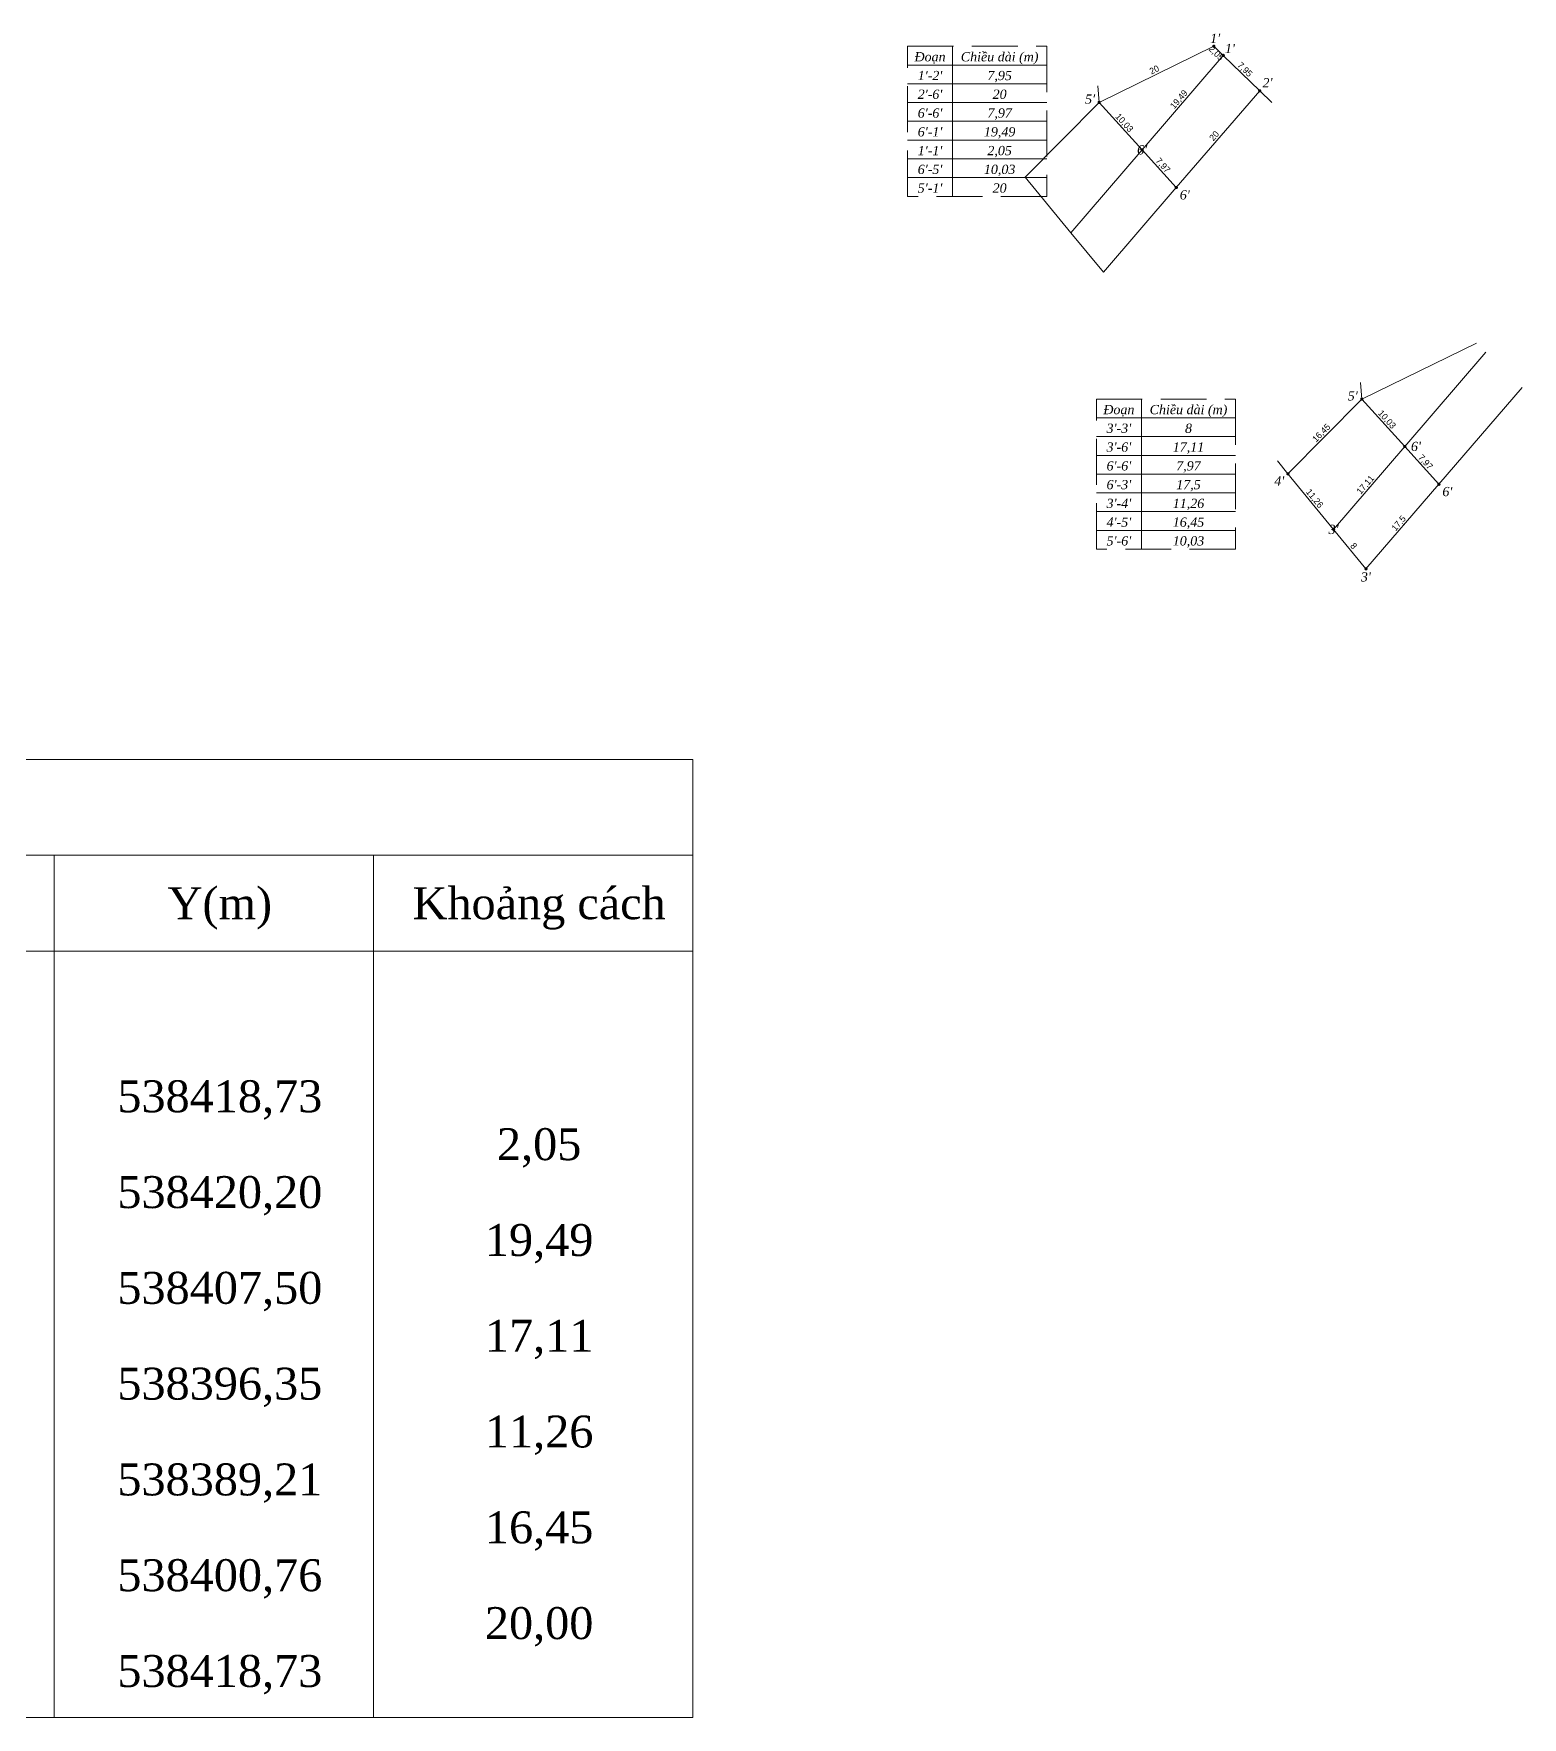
# Model space of a CAD drawing. Header units: metres. Extents: x 538357 to 538868, y 1836792 to 1837138.
# Drawn here: x 538635.4 to 538868.5, y 1836792.2 to 1837055.9 of the extents above; entities that cross this region are included whole.
import ezdxf
from ezdxf.enums import TextEntityAlignment as Align

# ---------------------------------------------------------------- set-up
doc = ezdxf.new("R2010")
doc.units = ezdxf.units.M
doc.header["$MEASUREMENT"] = 0
doc.linetypes.add('DGN Style 3', pattern=[10.066084, 7.19006, -2.876024])
for name, color, linetype, lineweight in [('Level 1', 7, 'Continuous', 0), ('Level 10', 7, 'Continuous', 0), ('Level 16', 7, 'Continuous', 0), ('Level 59', 7, 'Continuous', 0)]:
    doc.layers.add(name, color=color, linetype=linetype, lineweight=lineweight)
doc.layers.add('NODE', color=7, linetype='Continuous')
doc.styles.add('Style-Times New Roman', font='times.ttf')
doc.styles.add('Style-Times New Roman IF', font='timesi.ttf')

msp = doc.modelspace()

# ---------------------------------------------------------------- linework, layer by layer
at = {"layer": 'Level 1', "color": 7, "linetype": 'Continuous', "lineweight": 0}
for p, q in [((538802, 1837047.76), (538802.23, 1837045.15)), ((538827.37, 1837046.96), (538829.25, 1837045.14)), ((538843.13, 1837001.3), (538843.35, 1836998.68)), ((538830.14, 1836989), (538831.8, 1836986.97))]:
    msp.add_line(p, q, dxfattribs=at)
at = {"layer": 'Level 10', "color": 1, "lineweight": 0}
msp.add_line((538797.81, 1837024.73), (538808.96, 1837037.72), dxfattribs=at)
at = {"layer": 'Level 10', "color": 1, "linetype": 'Continuous', "lineweight": 0}
for p, q in [((538843.35, 1836998.68), (538861.32, 1837007.46)), ((538868.49, 1837000.5), (538855.44, 1836985.34))]:
    msp.add_line(p, q, dxfattribs=at)
at = {"layer": 'Level 10', "color": 1, "linetype": 'Continuous', "lineweight": 0, "flags": 128}
for points in [[(538802.23, 1837045.15), (538820.19, 1837053.93), (538821.66, 1837052.51), (538827.37, 1837046.96), (538814.31, 1837031.81), (538808.96, 1837037.72)], [(538850.09, 1836991.25), (538843.35, 1836998.68), (538831.8, 1836986.97), (538838.94, 1836978.27), (538844.01, 1836972.09), (538855.44, 1836985.34)]]:
    msp.add_lwpolyline(points, close=True, dxfattribs=at)
at = {"layer": 'Level 10', "color": 1, "linetype": 'Continuous', "lineweight": 0}
for points in [[(538808.96, 1837037.72), (538821.66, 1837052.51)], [(538850.09, 1836991.25), (538862.79, 1837006.04)]]:
    msp.add_lwpolyline(points, dxfattribs=at)
at = {"layer": 'Level 10', "color": 1, "linetype": 'Continuous', "lineweight": 0, "flags": 128}
for points in [[(538797.81, 1837024.73), (538790.67, 1837033.44), (538802.23, 1837045.15)], [(538797.81, 1837024.73), (538802.89, 1837018.55), (538814.31, 1837031.81)]]:
    msp.add_lwpolyline(points, dxfattribs=at)
at = {"layer": 'Level 10', "color": 1, "lineweight": 0}
msp.add_lwpolyline([(538838.94, 1836978.27), (538850.09, 1836991.25)], dxfattribs=at)
at = {"layer": 'Level 16', "lineweight": 0}
for p, q in [((538779.28, 1837053.93), (538779.28, 1837030.43)), ((538772.23, 1837050.99), (538794.02, 1837050.99)), ((538772.23, 1837048.06), (538794.02, 1837048.06)), ((538772.23, 1837045.12), (538794.02, 1837045.12)), ((538772.23, 1837042.18), (538794.02, 1837042.18)), ((538772.23, 1837039.24), (538794.02, 1837039.24)), ((538772.23, 1837036.3), (538794.02, 1837036.3)), ((538772.23, 1837033.37), (538794.02, 1837033.37)), ((538808.85, 1836998.68), (538808.85, 1836975.18)), ((538801.8, 1836995.75), (538823.59, 1836995.75)), ((538801.8, 1836992.81), (538823.59, 1836992.81)), ((538801.8, 1836989.87), (538823.59, 1836989.87)), ((538801.8, 1836986.93), (538823.59, 1836986.93)), ((538801.8, 1836983.99), (538823.59, 1836983.99)), ((538801.8, 1836981.05), (538823.59, 1836981.05)), ((538801.8, 1836978.12), (538823.59, 1836978.12))]:
    msp.add_line(p, q, dxfattribs=at)
at = {"layer": 'Level 16', "color": 7, "linetype": 'DGN Style 3', "lineweight": 0}
for points in [[(538772.23, 1837053.93), (538794.02, 1837053.93), (538794.02, 1837030.43), (538772.23, 1837030.43)], [(538801.8, 1836998.68), (538823.59, 1836998.68), (538823.59, 1836975.18), (538801.8, 1836975.18)]]:
    msp.add_lwpolyline(points, close=True, dxfattribs=at)
at = {"layer": 'Level 59', "color": 7}
for p, q in [((538571.93, 1836942.24), (538738.6, 1836942.24)), ((538738.6, 1836942.24), (538738.6, 1836792.24)), ((538571.93, 1836927.24), (538738.6, 1836927.24)), ((538638.6, 1836927.24), (538638.6, 1836792.24)), ((538688.6, 1836927.24), (538688.6, 1836792.24)), ((538571.93, 1836912.24), (538738.6, 1836912.24)), ((538571.93, 1836792.24), (538738.6, 1836792.24))]:
    msp.add_line(p, q, dxfattribs=at)
at = {"layer": 'NODE', "color": 7, "linetype": 'DGN Style 3', "lineweight": 0, "const_width": 0.25}
for points in [[(538820.32, 1837053.93, 1), (538820.07, 1837053.93, 1)], [(538821.79, 1837052.51, 1), (538821.54, 1837052.51, 1)], [(538827.49, 1837046.96, 1), (538827.24, 1837046.96, 1)], [(538802.35, 1837045.15, 1), (538802.1, 1837045.15, 1)], [(538809.09, 1837037.72, 1), (538808.84, 1837037.72, 1)], [(538814.44, 1837031.81, 1), (538814.19, 1837031.81, 1)], [(538843.48, 1836998.68, 1), (538843.23, 1836998.68, 1)], [(538850.21, 1836991.25, 1), (538849.96, 1836991.25, 1)], [(538831.92, 1836986.97, 1), (538831.67, 1836986.97, 1)], [(538855.56, 1836985.34, 1), (538855.31, 1836985.34, 1)], [(538839.07, 1836978.27, 1), (538838.82, 1836978.27, 1)], [(538844.14, 1836972.09, 1), (538843.89, 1836972.09, 1)]]:
    msp.add_lwpolyline(points, format="xyb", close=True, dxfattribs=at)

# ---------------------------------------------------------------- texts
at = {"layer": 'Level 1', "linetype": 'DGN Style 3', "lineweight": 0, "style": 'Style-Times New Roman IF'}
for s, p in [("1'", (538820.39, 1837055.17)), ("1'", (538822.71, 1837053.58)), ("5'", (538800.81, 1837045.66)), ("2'", (538828.59, 1837048.22)), ("6'", (538808.96, 1837037.72)), ("6'", (538815.64, 1837030.67)), ("5'", (538841.94, 1836999.19)), ("6'", (538851.84, 1836991.27)), ("4'", (538830.44, 1836985.86)), ("6'", (538856.76, 1836984.2)), ("3'", (538838.94, 1836978.27)), ("3'", (538844, 1836970.84))]:
    msp.add_text(s, height=1.45, dxfattribs=at).set_placement(p, align=Align.MIDDLE_CENTER)
at = {"layer": 'Level 16', "linetype": 'DGN Style 3', "lineweight": 0, "style": 'Style-Times New Roman IF'}
for s, p in [('Đoạn', (538775.75, 1837052.29)), ('Chiều dài (m)', (538786.65, 1837052.29)), ("1'-2'", (538775.75, 1837049.35)), ('7,95', (538786.65, 1837049.35)), ("2'-6'", (538775.75, 1837046.42)), ('20', (538786.65, 1837046.42)), ("6'-6'", (538775.75, 1837043.48)), ('7,97', (538786.65, 1837043.48)), ("6'-1'", (538775.75, 1837040.54)), ('19,49', (538786.65, 1837040.54)), ("1'-1'", (538775.75, 1837037.6)), ('2,05', (538786.65, 1837037.6)), ("6'-5'", (538775.75, 1837034.66)), ('10,03', (538786.65, 1837034.66)), ("5'-1'", (538775.75, 1837031.73)), ('20', (538786.65, 1837031.73)), ('Đoạn', (538805.32, 1836997.04)), ('Chiều dài (m)', (538816.22, 1836997.04)), ("3'-3'", (538805.32, 1836994.11)), ('8', (538816.22, 1836994.11)), ("3'-6'", (538805.32, 1836991.17)), ('17,11', (538816.22, 1836991.17)), ("6'-6'", (538805.32, 1836988.23)), ('7,97', (538816.22, 1836988.23)), ("6'-3'", (538805.32, 1836985.29)), ('17,5', (538816.22, 1836985.29)), ("3'-4'", (538805.32, 1836982.35)), ('11,26', (538816.22, 1836982.35)), ("4'-5'", (538805.32, 1836979.41)), ('16,45', (538816.22, 1836979.41)), ("5'-6'", (538805.32, 1836976.48)), ('10,03', (538816.22, 1836976.48))]:
    msp.add_text(s, height=1.45, dxfattribs=at).set_placement(p, align=Align.MIDDLE_CENTER)
at = {"layer": 'Level 16', "linetype": 'DGN Style 3', "lineweight": 0}
msp.add_text('2,05', height=1, rotation=315.8213, dxfattribs=at).set_placement((538820.93, 1837053.22), align=Align.TOP_CENTER)
for s, rotation, p in [('20', 26.043, (538811.21, 1837049.54)), ('7,95', 315.8233, (538824.51, 1837049.74)), ('19,49', 49.3466, (538815.31, 1837045.11)), ('10,03', 312.1777, (538805.59, 1837041.43)), ('20', 49.2494, (538820.84, 1837039.39)), ('7,97', 312.1778, (538811.64, 1837034.76)), ('10,03', 312.1777, (538846.72, 1836994.97)), ('16,45', 45.3915, (538837.58, 1836992.83)), ('7,97', 312.1778, (538852.76, 1836988.3)), ('17,11', 49.3463, (538844.52, 1836984.76)), ('11,26', 309.3802, (538835.37, 1836982.62)), ('17,5', 49.2493, (538849.73, 1836978.72)), ('8', 309.3798, (538841.48, 1836975.18))]:
    msp.add_text(s, height=1, rotation=rotation, dxfattribs=at).set_placement(p, align=Align.BOTTOM_CENTER)
at = {"layer": 'Level 59', "color": 7, "char_height": 5, "attachment_point": 5, "line_spacing_factor": 0.72, "style": 'Style-Times New Roman'}
for s, insert in [(' Y(m)', (538663.6, 1836918.91)), (' Khoảng cách', (538713.6, 1836918.91)), (' 538418,73', (538663.6, 1836888.91)), (' 2,05', (538713.6, 1836881.41)), (' 538420,20', (538663.6, 1836873.91)), (' 19,49', (538713.6, 1836866.41)), (' 538407,50', (538663.6, 1836858.91)), (' 17,11', (538713.6, 1836851.41)), (' 538396,35', (538663.6, 1836843.91)), (' 11,26', (538713.6, 1836836.41)), (' 538389,21', (538663.6, 1836828.91)), (' 16,45', (538713.6, 1836821.41)), (' 538400,76', (538663.6, 1836813.91)), (' 20,00', (538713.6, 1836806.41)), (' 538418,73', (538663.6, 1836798.91))]:
    msp.add_mtext(s, dxfattribs=dict(at, insert=insert))

doc.saveas('drawing.dxf')
